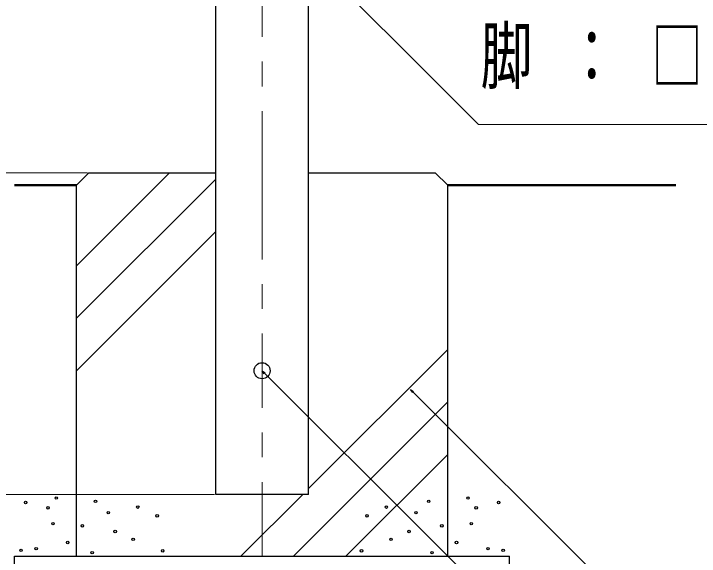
# Model space of a CAD drawing. Units: millimetres on the paper. Extents: x -385 to 0, y 0 to 267.
# Drawn here: x -172.88 to -145.17, y 73.85 to 95.79 of the extents above; entities that cross this region are included whole.
import ezdxf

# ---------------------------------------------------------------- set-up
doc = ezdxf.new("R2010")
doc.units = ezdxf.units.MM
doc.linetypes.add('USER2', pattern=[6, 3, -1, 1, -1])
doc.layers.add('LY_1', color=7, linetype='Continuous', lineweight=25)
doc.styles.add('ＭＳ ゴシック', font='')
doc.styles.get('ＭＳ ゴシック').set_extended_font_data('MS Gothic')

msp = doc.modelspace()

# ---------------------------------------------------------------- linework, layer by layer
at = {"layer": 'LY_1', "linetype": 'USER2', "lineweight": 13}
for q in [(-162.839, 110.055), (-162.839, 67.136)]:
    msp.add_line((-162.839, 88.854), q, dxfattribs=at)
at = {"layer": 'LY_1', "color": 4}
for p, q in [((-164.714, 89.354), (-164.714, 103.104)), ((-160.964, 89.354), (-160.964, 103.104))]:
    msp.add_line(p, q, dxfattribs=at)
at = {"layer": 'LY_1', "lineweight": 13}
for p, q in [((-170.839, 89.354), (-183.839, 89.354)), ((-169.889, 89.354), (-182.889, 89.354)), ((-170.339, 85.597), (-166.582, 89.354)), ((-170.339, 83.476), (-164.714, 89.101)), ((-170.339, 81.354), (-164.714, 86.979)), ((-160.964, 76.587), (-155.339, 82.212)), ((-161.575, 73.854), (-155.339, 80.091)), ((-159.454, 73.854), (-155.339, 77.97)), ((-165.714, 76.354), (-183.839, 76.354)), ((-164.764, 76.354), (-182.889, 76.354)), ((-163.697, 73.854), (-161.197, 76.354))]:
    msp.add_line(p, q, dxfattribs=at)
at = {"layer": 'LY_1'}
for p, q in [((-170.339, 88.854), (-169.839, 89.354)), ((-169.839, 89.354), (-164.714, 89.354)), ((-164.714, 76.354), (-164.714, 89.354)), ((-160.964, 76.354), (-160.964, 89.354)), ((-160.964, 89.354), (-155.839, 89.354)), ((-155.839, 89.354), (-155.339, 88.854)), ((-170.339, 73.854), (-170.339, 88.854)), ((-155.339, 73.854), (-155.339, 88.854)), ((-162.75, 81.231), (-162.839, 81.354)), ((-162.839, 81.354), (-162.715, 81.266)), ((-162.839, 81.354), (-162.733, 81.248)), ((-156.754, 80.477), (-156.842, 80.6)), ((-156.842, 80.6), (-156.718, 80.512)), ((-156.842, 80.6), (-156.736, 80.494)), ((-160.964, 76.354), (-164.714, 76.354)), ((-172.839, 73.854), (-152.839, 73.854)), ((-172.839, 68.854), (-172.839, 73.854)), ((-152.839, 68.854), (-152.839, 73.854))]:
    msp.add_line(p, q, dxfattribs=at)
at = {"layer": 'LY_1', "lineweight": 50}
for p, q in [((-170.339, 88.854), (-172.839, 88.854)), ((-155.339, 88.854), (-146.118, 88.854))]:
    msp.add_line(p, q, dxfattribs=at)
at = {"layer": 'LY_1', "lineweight": 13}
for points in [[(-161.768, 98.992), (-154.091, 91.314), (-114.522, 91.314)], [(-162.839, 81.354), (-149.072, 67.599), (-148.172, 67.599)], [(-156.842, 80.6), (-149.072, 72.83), (-148.172, 72.83)]]:
    msp.add_lwpolyline(points, dxfattribs=at)
at = {"layer": 'LY_1'}
for centre, radius in [((-162.839, 81.354), 0.325), ((-171.158, 76.206), 0.05), ((-154.519, 76.206), 0.05), ((-172.397, 76.025), 0.05), ((-169.572, 76.074), 0.05), ((-156.105, 76.074), 0.05), ((-153.28, 76.025), 0.05), ((-171.489, 75.81), 0.05), ((-169.055, 75.615), 0.05), ((-167.863, 75.839), 0.05), ((-157.815, 75.839), 0.05), ((-156.623, 75.615), 0.05), ((-154.189, 75.81), 0.05), ((-167.08, 75.485), 0.05), ((-158.598, 75.485), 0.05), ((-171.29, 75.166), 0.05), ((-170.101, 75.083), 0.05), ((-155.577, 75.083), 0.05), ((-154.387, 75.166), 0.05), ((-168.776, 74.851), 0.05), ((-156.902, 74.851), 0.05), ((-168.049, 74.534), 0.05), ((-157.629, 74.534), 0.05), ((-170.696, 74.406), 0.05), ((-154.982, 74.406), 0.05), ((-172.579, 74.092), 0.05), ((-171.968, 74.158), 0.05), ((-169.705, 73.993), 0.05), ((-166.856, 74.069), 0.05), ((-158.821, 74.069), 0.05), ((-155.973, 73.993), 0.05), ((-153.71, 74.158), 0.05), ((-153.099, 74.092), 0.05)]:
    msp.add_circle(centre, radius, dxfattribs=at)

# ---------------------------------------------------------------- texts
at = {"layer": 'LY_1', "insert": (-154.01, 93.964), "char_height": 2.199, "attachment_point": 4, "style": 'ＭＳ ゴシック'}
msp.add_mtext('\\T1.64;\\W0.7;脚：□－７５×４５×３．２', dxfattribs=at)

doc.saveas('drawing.dxf')
